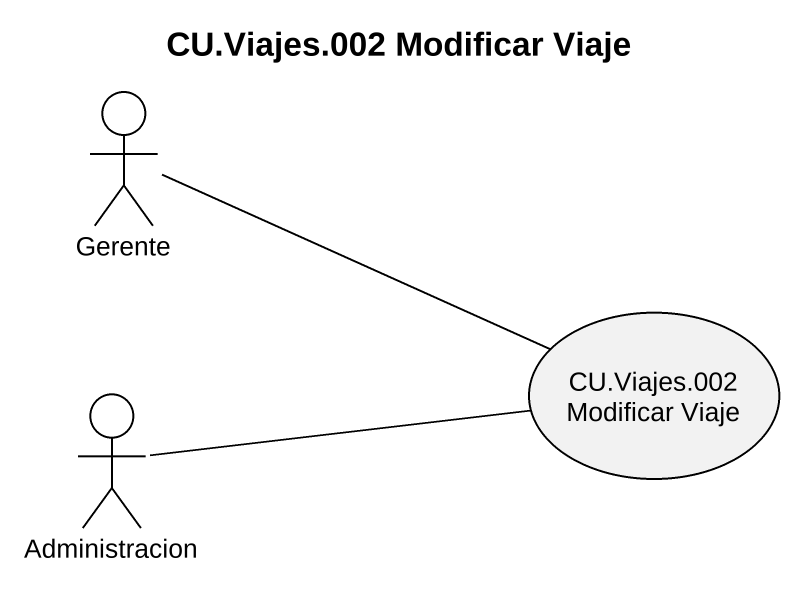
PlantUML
@startuml
title CU.Viajes.002 Modificar Viaje
actor Gerente
usecase "CU.Viajes.002 Modificar Viaje" as CU_Viajes_002_Modificar
actor Administracion
Gerente -right- CU_Viajes_002_Modificar
Administracion -right- CU_Viajes_002_Modificar
@enduml
